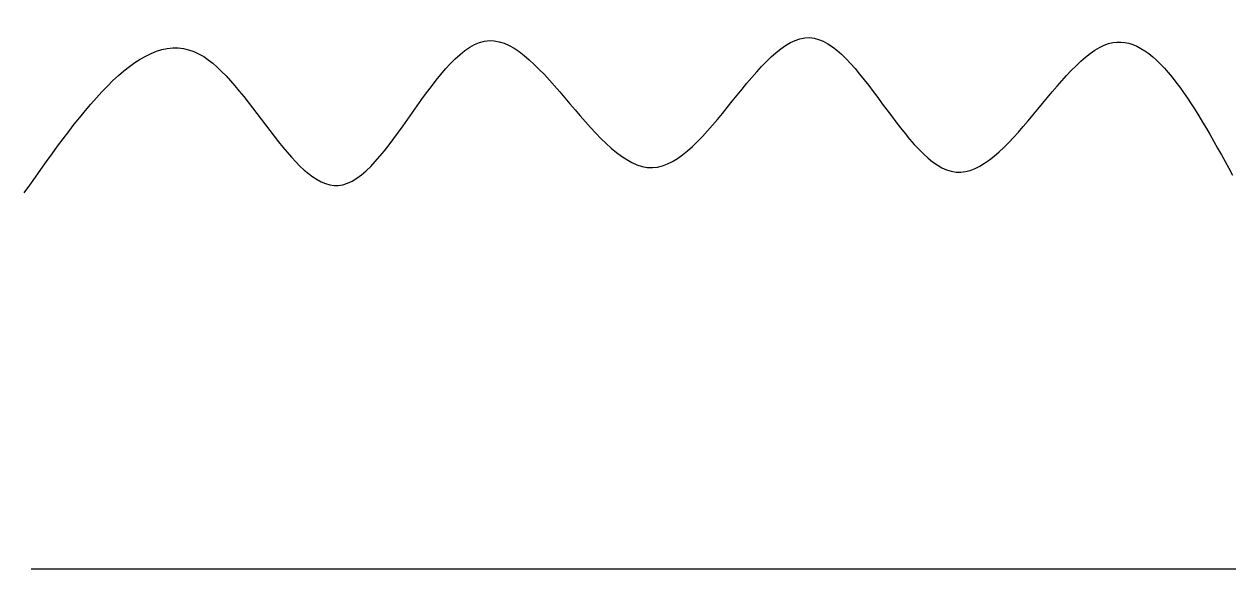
# Model space of a CAD drawing. Header units: millimetres. Extents: x 89 to 2000, y 100 to 959.
import ezdxf

# ---------------------------------------------------------------- set-up
doc = ezdxf.new("R2010")
doc.units = ezdxf.units.MM

msp = doc.modelspace()

# ---------------------------------------------------------------- linework, layer by layer
msp.add_line((100, 100), (2000, 100))
at = {"color": 240, "true_color": 0xed1f24}
msp.add_spline([(89.3, 693.1), (365.3, 912.4), (584.6, 704.9), (822.9, 933.6), (1080, 733.2), (1327.6, 938.3), (1558.8, 726.1), (1799.4, 928.9), (1995.1, 721.4)], degree=3, dxfattribs=at)

doc.saveas('drawing.dxf')
